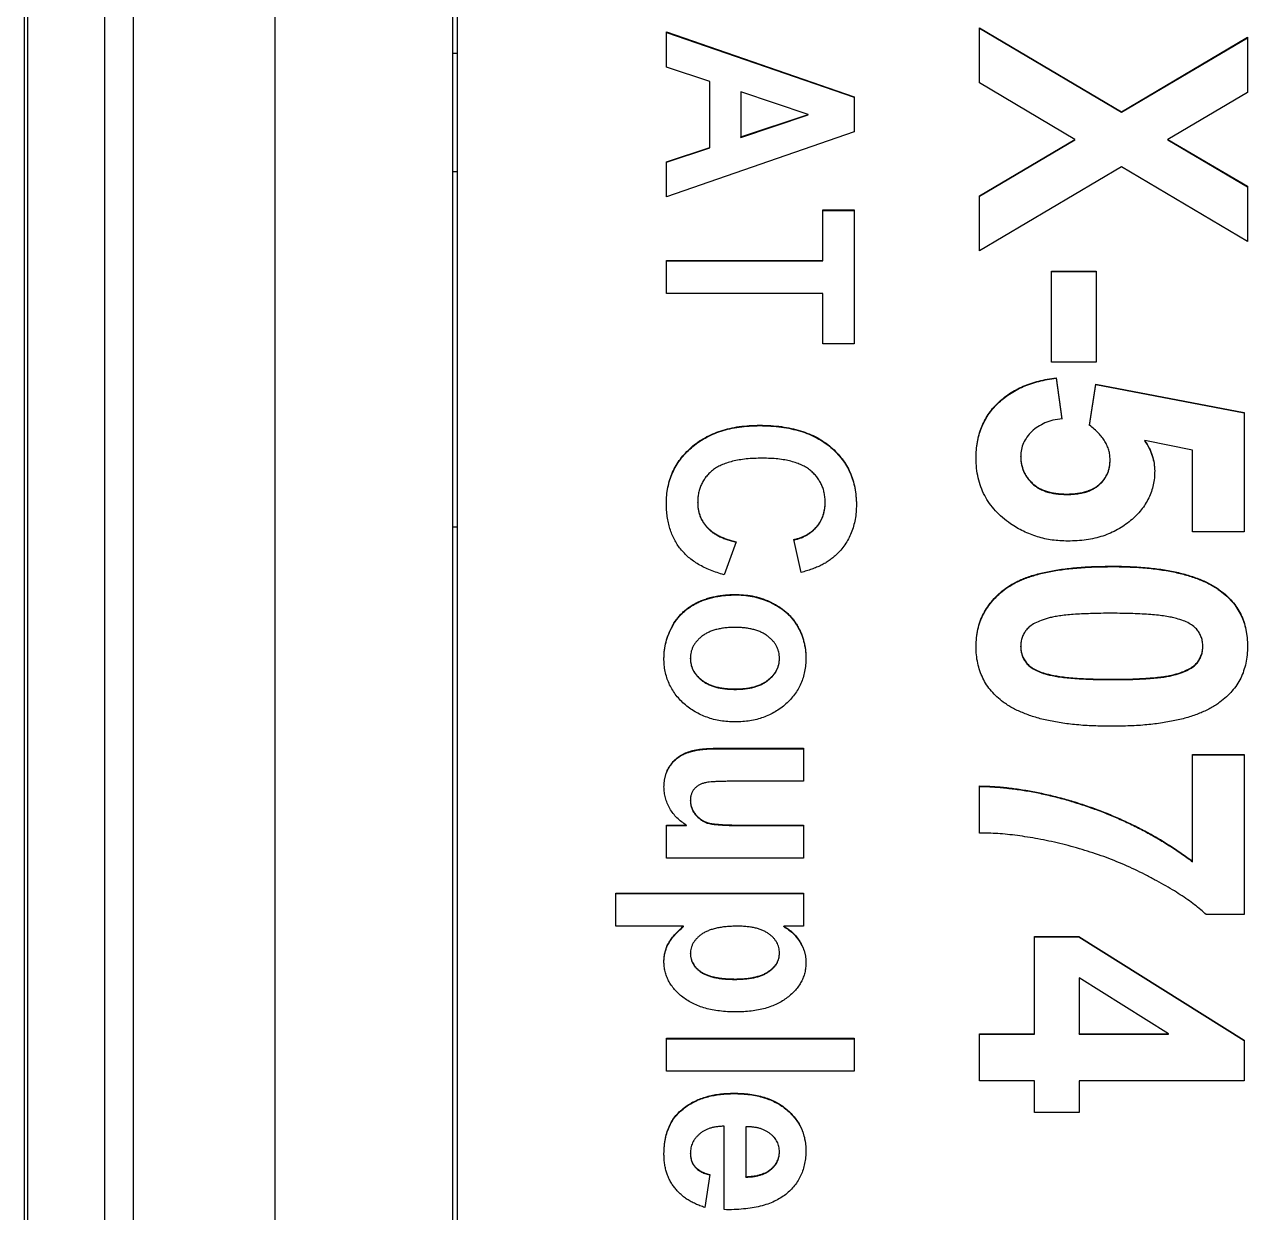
# Model space of a CAD drawing. Header units: millimetres. Extents: x 195 to 222, y 165 to 271.
# Drawn here: x 196.59 to 208.31, y 246.95 to 258.33 of the extents above; entities that cross this region are included whole.
import ezdxf

# ---------------------------------------------------------------- set-up
doc = ezdxf.new("R2010")
doc.units = ezdxf.units.MM

msp = doc.modelspace()

# ---------------------------------------------------------------- linework, layer by layer
at = {"color": 7, "linetype": 'Continuous', "lineweight": 25}
for p, q in [((198.989, 267.541), (198.989, 237.938)), ((200.739, 235.76), (200.739, 266.666)), ((200.689, 266.392), (200.689, 236.233)), ((196.617, 265.578), (196.617, 237.221)), ((196.589, 237.169), (196.589, 265.526)), ((197.63, 262.903), (197.63, 237.938)), ((197.358, 237.867), (197.358, 262.689)), ((205.739, 258.299), (207.099, 257.495)), ((205.739, 257.772), (205.739, 258.299)), ((205.739, 258.295), (207.099, 257.491)), ((202.739, 258.26), (204.537, 257.639)), ((202.739, 257.923), (202.739, 258.26)), ((202.739, 258.256), (204.537, 257.635)), ((207.099, 257.495), (208.307, 258.209)), ((207.099, 257.491), (208.307, 258.205)), ((208.307, 258.209), (208.307, 257.681)), ((200.689, 258.056), (200.739, 258.056)), ((203.154, 257.784), (202.739, 257.923)), ((203.154, 257.154), (203.154, 257.784)), ((206.653, 257.231), (205.739, 257.772)), ((204.099, 257.47), (203.453, 257.685)), ((203.453, 257.685), (203.453, 257.254)), ((204.537, 257.639), (204.537, 257.304)), ((208.307, 257.681), (207.545, 257.231)), ((203.453, 257.254), (204.099, 257.47)), ((203.453, 257.25), (204.099, 257.466)), ((204.099, 257.466), (204.099, 257.47)), ((207.099, 257.491), (207.099, 257.495)), ((204.537, 257.304), (202.739, 256.681)), ((203.453, 257.25), (203.453, 257.254)), ((205.739, 256.691), (206.653, 257.231)), ((205.739, 256.686), (206.653, 257.227)), ((206.653, 257.227), (206.653, 257.231)), ((207.545, 257.231), (208.307, 256.781)), ((207.545, 257.227), (207.545, 257.231)), ((207.545, 257.227), (208.307, 256.777)), ((202.739, 257.015), (203.154, 257.154)), ((202.739, 257.011), (203.154, 257.15)), ((203.154, 257.15), (203.154, 257.154)), ((202.739, 256.681), (202.739, 257.015)), ((200.739, 256.919), (200.689, 256.919)), ((207.099, 256.967), (205.739, 256.163)), ((208.307, 256.253), (207.099, 256.967)), ((208.307, 256.781), (208.307, 256.253)), ((205.739, 256.163), (205.739, 256.691)), ((204.237, 256.554), (204.537, 256.554)), ((204.237, 256.07), (204.237, 256.554)), ((204.237, 256.55), (204.537, 256.55)), ((204.537, 256.554), (204.537, 255.27)), ((202.739, 256.07), (204.237, 256.07)), ((202.739, 255.754), (202.739, 256.07)), ((202.739, 256.066), (204.237, 256.066)), ((204.237, 256.066), (204.237, 256.07)), ((206.43, 255.968), (206.858, 255.968)), ((206.43, 255.095), (206.43, 255.968)), ((206.43, 255.964), (206.858, 255.964)), ((206.858, 255.968), (206.858, 255.095)), ((204.237, 255.754), (202.739, 255.754)), ((204.237, 255.27), (204.237, 255.754)), ((204.537, 255.27), (204.237, 255.27)), ((206.858, 255.095), (206.43, 255.095)), ((206.474, 254.945), (206.529, 254.554)), ((206.474, 254.941), (206.474, 254.945)), ((206.474, 254.941), (206.529, 254.55)), ((206.793, 254.491), (206.853, 254.885)), ((206.793, 254.487), (206.853, 254.881)), ((206.853, 254.885), (208.274, 254.614)), ((206.853, 254.881), (206.853, 254.885)), ((206.853, 254.881), (208.274, 254.61)), ((208.274, 254.614), (208.274, 253.471)), ((203.634, 254.487), (203.634, 254.491)), ((207.78, 254.252), (207.322, 254.344)), ((207.322, 254.34), (207.322, 254.344)), ((206.134, 254.192), (206.134, 254.196)), ((207.78, 253.471), (207.78, 254.252)), ((206.99, 254.158), (206.99, 254.162)), ((206.575, 253.828), (206.575, 253.832)), ((203.039, 253.75), (203.039, 253.754)), ((204.26, 253.748), (204.26, 253.752)), ((200.689, 253.519), (200.739, 253.519)), ((208.274, 253.471), (207.78, 253.471)), ((203.407, 253.375), (203.292, 253.059)), ((204.03, 253.08), (203.96, 253.396)), ((207.011, 253.136), (207.011, 253.14)), ((208.046, 252.904), (208.046, 252.908)), ((203.414, 252.865), (203.414, 252.869)), ((206.134, 252.369), (206.134, 252.373)), ((207.879, 252.369), (207.879, 252.373)), ((202.969, 252.254), (202.969, 252.258)), ((203.822, 252.254), (203.822, 252.258)), ((206.386, 252.103), (206.386, 252.107)), ((203.398, 251.96), (203.398, 251.964)), ((207.006, 252.053), (207.006, 252.057)), ((203.225, 251.395), (204.053, 251.395)), ((203.225, 251.391), (203.225, 251.395)), ((203.225, 251.391), (204.053, 251.391)), ((204.053, 251.395), (204.053, 251.08)), ((207.78, 251.335), (208.274, 251.335)), ((207.78, 250.312), (207.78, 251.335)), ((207.78, 251.331), (208.274, 251.331)), ((208.274, 251.335), (208.274, 249.801)), ((204.053, 251.08), (203.447, 251.08)), ((205.739, 250.583), (205.739, 251.034)), ((202.969, 250.892), (202.969, 250.896)), ((202.739, 250.658), (202.932, 250.658)), ((202.739, 250.343), (202.739, 250.658)), ((202.932, 250.654), (202.932, 250.658)), ((203.496, 250.658), (204.053, 250.658)), ((203.496, 250.654), (203.496, 250.658)), ((204.053, 250.658), (204.053, 250.343)), ((202.739, 250.654), (202.932, 250.654)), ((203.496, 250.654), (204.053, 250.654)), ((204.053, 250.343), (202.739, 250.343)), ((207.78, 250.308), (207.78, 250.312)), ((202.255, 250.006), (204.053, 250.006)), ((202.255, 249.69), (202.255, 250.006)), ((202.255, 250.002), (204.053, 250.002)), ((204.053, 250.006), (204.053, 249.69)), ((208.274, 249.801), (207.912, 249.801)), ((202.904, 249.69), (202.255, 249.69)), ((202.904, 249.686), (202.904, 249.69)), ((204.053, 249.69), (203.863, 249.69)), ((203.863, 249.686), (203.863, 249.69)), ((206.266, 249.591), (206.692, 249.591)), ((206.266, 248.658), (206.266, 249.591)), ((206.266, 249.587), (206.692, 249.587)), ((206.692, 249.591), (208.274, 248.598)), ((206.692, 249.587), (206.692, 249.591)), ((206.692, 249.587), (208.274, 248.594)), ((202.969, 249.425), (202.969, 249.429)), ((203.822, 249.43), (203.822, 249.434)), ((203.4, 249.18), (203.4, 249.184)), ((207.549, 248.658), (206.694, 249.195)), ((206.694, 249.195), (206.694, 248.658)), ((202.739, 248.616), (204.537, 248.616)), ((202.739, 248.3), (202.739, 248.616)), ((202.739, 248.612), (204.537, 248.612)), ((204.537, 248.616), (204.537, 248.3)), ((205.739, 248.658), (206.266, 248.658)), ((205.739, 248.207), (205.739, 248.658)), ((205.739, 248.654), (206.266, 248.654)), ((206.266, 248.654), (206.266, 248.658)), ((206.694, 248.658), (207.549, 248.658)), ((206.694, 248.654), (206.694, 248.658)), ((206.694, 248.654), (207.549, 248.654)), ((207.549, 248.654), (207.549, 248.658)), ((208.274, 248.598), (208.274, 248.207)), ((204.537, 248.3), (202.739, 248.3)), ((206.266, 248.207), (205.739, 248.207)), ((206.266, 247.906), (206.266, 248.207)), ((206.694, 248.207), (206.694, 247.906)), ((208.274, 248.207), (206.694, 248.207)), ((203.386, 248.086), (203.386, 248.09)), ((202.938, 247.968), (202.938, 247.972)), ((206.694, 247.906), (206.266, 247.906)), ((203.292, 246.974), (203.292, 247.774)), ((203.5, 247.768), (203.5, 247.289)), ((202.969, 247.509), (202.969, 247.513)), ((203.822, 247.524), (203.822, 247.528)), ((203.154, 247.31), (203.108, 246.995)), ((203.5, 247.285), (203.5, 247.289))]:
    msp.add_line(p, q, dxfattribs=at)
for points, knots in [([(205.706, 254.177), (205.706, 254.203), (205.708, 254.255), (205.718, 254.33), (205.734, 254.402), (205.756, 254.47), (205.786, 254.533), (205.822, 254.594), (205.864, 254.651), (205.913, 254.703), (205.967, 254.751), (206.027, 254.795), (206.09, 254.833), (206.158, 254.866), (206.231, 254.894), (206.308, 254.916), (206.389, 254.934), (206.445, 254.941), (206.474, 254.945)], [0, 0, 0, 0, 0.068681, 0.1341035, 0.1975652, 0.2590822, 0.318952, 0.3783613, 0.4377411, 0.4977431, 0.5581278, 0.6177223, 0.6778924, 0.7389355, 0.801005, 0.8649606, 0.931353, 1, 1, 1, 1]), ([(205.706, 254.173), (205.706, 254.199), (205.708, 254.251), (205.718, 254.326), (205.734, 254.397), (205.756, 254.466), (205.786, 254.529), (205.822, 254.59), (205.864, 254.647), (205.913, 254.699), (205.967, 254.747), (206.027, 254.79), (206.09, 254.829), (206.158, 254.862), (206.231, 254.89), (206.308, 254.912), (206.389, 254.93), (206.445, 254.937), (206.474, 254.941)], [0, 0, 0, 0, 0.068681, 0.1341035, 0.1975652, 0.2590822, 0.318952, 0.3783613, 0.4377411, 0.4977431, 0.5581278, 0.6177223, 0.6778924, 0.7389355, 0.801005, 0.8649606, 0.931353, 1, 1, 1, 1]), ([(206.529, 254.554), (206.5, 254.55), (206.444, 254.541), (206.366, 254.515), (206.298, 254.479), (206.239, 254.433), (206.193, 254.38), (206.159, 254.322), (206.138, 254.26), (206.135, 254.217), (206.134, 254.196)], [0, 0, 0, 0, 0.144402, 0.27807, 0.406231, 0.532387, 0.654755, 0.76946, 0.883932, 1, 1, 1, 1]), ([(202.739, 253.742), (202.739, 253.768), (202.741, 253.821), (202.753, 253.897), (202.771, 253.971), (202.797, 254.04), (202.831, 254.106), (202.872, 254.168), (202.922, 254.226), (202.978, 254.281), (203.04, 254.33), (203.109, 254.373), (203.183, 254.41), (203.263, 254.44), (203.348, 254.463), (203.438, 254.479), (203.534, 254.489), (203.6, 254.49), (203.634, 254.491)], [0, 0, 0, 0, 0.064071, 0.126029, 0.18584, 0.244325, 0.302305, 0.360226, 0.418661, 0.478673, 0.539194, 0.599843, 0.661026, 0.723646, 0.788244, 0.855667, 0.925926, 1, 1, 1, 1]), ([(202.739, 253.737), (202.739, 253.764), (202.741, 253.817), (202.753, 253.893), (202.771, 253.967), (202.797, 254.036), (202.831, 254.102), (202.872, 254.164), (202.922, 254.222), (202.978, 254.277), (203.04, 254.326), (203.109, 254.369), (203.183, 254.406), (203.263, 254.435), (203.348, 254.459), (203.438, 254.475), (203.534, 254.485), (203.6, 254.486), (203.634, 254.487)], [0, 0, 0, 0, 0.064071, 0.126029, 0.18584, 0.244325, 0.302305, 0.360226, 0.418661, 0.478673, 0.539194, 0.599843, 0.661026, 0.723646, 0.788244, 0.855667, 0.925926, 1, 1, 1, 1]), ([(203.634, 254.491), (203.669, 254.49), (203.739, 254.489), (203.84, 254.479), (203.935, 254.462), (204.024, 254.44), (204.106, 254.41), (204.183, 254.374), (204.253, 254.331), (204.317, 254.282), (204.374, 254.228), (204.424, 254.169), (204.466, 254.106), (204.501, 254.039), (204.527, 253.968), (204.546, 253.892), (204.557, 253.813), (204.559, 253.758), (204.56, 253.73)], [0, 0, 0, 0, 0.075798, 0.147869, 0.216132, 0.281521, 0.344254, 0.405035, 0.465015, 0.524228, 0.582695, 0.640338, 0.697529, 0.754659, 0.813094, 0.873002, 0.935189, 1, 1, 1, 1]), ([(203.634, 254.487), (203.669, 254.486), (203.739, 254.485), (203.84, 254.475), (203.935, 254.458), (204.024, 254.436), (204.106, 254.406), (204.183, 254.37), (204.253, 254.327), (204.317, 254.278), (204.374, 254.224), (204.424, 254.165), (204.466, 254.102), (204.501, 254.035), (204.527, 253.964), (204.546, 253.888), (204.557, 253.808), (204.559, 253.754), (204.56, 253.726)], [0, 0, 0, 0, 0.075798, 0.147869, 0.216132, 0.281521, 0.344254, 0.405035, 0.465015, 0.524228, 0.582695, 0.640338, 0.697529, 0.754659, 0.813094, 0.873002, 0.935189, 1, 1, 1, 1]), ([(206.99, 254.162), (206.99, 254.177), (206.988, 254.208), (206.979, 254.252), (206.963, 254.295), (206.941, 254.337), (206.913, 254.378), (206.879, 254.417), (206.839, 254.455), (206.808, 254.479), (206.793, 254.491)], [0, 0, 0, 0, 0.116461, 0.232341, 0.348354, 0.467509, 0.590461, 0.718854, 0.855005, 1, 1, 1, 1]), ([(207.322, 254.344), (207.337, 254.321), (207.366, 254.275), (207.395, 254.202), (207.414, 254.129), (207.417, 254.079), (207.418, 254.055)], [0, 0, 0, 0, 0.265013, 0.516088, 0.759917, 1, 1, 1, 1]), ([(207.322, 254.34), (207.337, 254.317), (207.366, 254.271), (207.395, 254.198), (207.414, 254.125), (207.417, 254.075), (207.418, 254.051)], [0, 0, 0, 0, 0.265013, 0.516088, 0.759917, 1, 1, 1, 1]), ([(203.66, 254.175), (203.633, 254.174), (203.581, 254.174), (203.506, 254.169), (203.437, 254.159), (203.374, 254.147), (203.317, 254.13), (203.265, 254.11), (203.22, 254.087), (203.181, 254.059), (203.147, 254.029), (203.118, 253.996), (203.094, 253.961), (203.073, 253.924), (203.058, 253.885), (203.047, 253.843), (203.04, 253.8), (203.039, 253.77), (203.039, 253.754)], [0, 0, 0, 0, 0.092201, 0.177656, 0.256733, 0.330177, 0.398063, 0.460995, 0.519731, 0.575527, 0.629114, 0.681254, 0.732498, 0.783792, 0.835623, 0.888379, 0.943008, 1, 1, 1, 1]), ([(204.26, 253.752), (204.26, 253.768), (204.259, 253.798), (204.252, 253.842), (204.241, 253.884), (204.226, 253.923), (204.205, 253.96), (204.181, 253.996), (204.152, 254.028), (204.119, 254.059), (204.08, 254.086), (204.037, 254.11), (203.987, 254.13), (203.932, 254.147), (203.872, 254.159), (203.806, 254.169), (203.735, 254.174), (203.686, 254.174), (203.66, 254.175)], [0, 0, 0, 0, 0.058635, 0.114852, 0.169049, 0.221995, 0.274766, 0.327238, 0.380498, 0.43494, 0.491274, 0.550406, 0.612776, 0.679731, 0.751083, 0.828135, 0.911256, 1, 1, 1, 1]), ([(206.036, 253.547), (206.01, 253.566), (205.958, 253.605), (205.891, 253.67), (205.833, 253.741), (205.787, 253.818), (205.75, 253.9), (205.725, 253.987), (205.709, 254.08), (205.707, 254.144), (205.706, 254.177)], [0, 0, 0, 0, 0.127269, 0.250481, 0.370931, 0.490934, 0.612026, 0.736119, 0.865156, 1, 1, 1, 1]), ([(206.134, 254.196), (206.134, 254.183), (206.135, 254.159), (206.14, 254.122), (206.149, 254.088), (206.161, 254.055), (206.176, 254.023), (206.195, 253.993), (206.218, 253.964), (206.243, 253.937), (206.273, 253.912), (206.305, 253.89), (206.342, 253.873), (206.382, 253.857), (206.425, 253.846), (206.472, 253.838), (206.523, 253.833), (206.557, 253.832), (206.575, 253.832)], [0, 0, 0, 0, 0.061318, 0.120031, 0.178187, 0.234623, 0.29085, 0.347473, 0.404637, 0.46329, 0.522387, 0.582755, 0.643762, 0.707629, 0.774543, 0.845594, 0.920283, 1, 1, 1, 1]), ([(206.134, 254.192), (206.134, 254.179), (206.135, 254.155), (206.14, 254.118), (206.149, 254.084), (206.161, 254.05), (206.176, 254.019), (206.195, 253.989), (206.218, 253.96), (206.243, 253.933), (206.273, 253.908), (206.305, 253.886), (206.342, 253.868), (206.382, 253.853), (206.425, 253.842), (206.472, 253.834), (206.523, 253.829), (206.557, 253.828), (206.575, 253.828)], [0, 0, 0, 0, 0.061318, 0.120031, 0.178187, 0.234623, 0.29085, 0.347473, 0.404637, 0.46329, 0.522387, 0.582755, 0.643762, 0.707629, 0.774543, 0.845594, 0.920283, 1, 1, 1, 1]), ([(206.575, 253.832), (206.592, 253.832), (206.624, 253.833), (206.671, 253.837), (206.715, 253.844), (206.756, 253.854), (206.794, 253.867), (206.828, 253.883), (206.859, 253.901), (206.887, 253.923), (206.911, 253.947), (206.932, 253.973), (206.95, 254), (206.965, 254.029), (206.977, 254.06), (206.984, 254.093), (206.989, 254.127), (206.99, 254.15), (206.99, 254.162)], [0, 0, 0, 0, 0.080766, 0.156094, 0.227196, 0.294749, 0.358865, 0.420024, 0.478973, 0.536783, 0.593915, 0.649766, 0.70557, 0.761954, 0.818482, 0.876649, 0.937345, 1, 1, 1, 1]), ([(206.575, 253.828), (206.592, 253.828), (206.624, 253.829), (206.671, 253.833), (206.715, 253.84), (206.756, 253.85), (206.794, 253.863), (206.828, 253.879), (206.859, 253.897), (206.887, 253.919), (206.911, 253.943), (206.932, 253.969), (206.95, 253.996), (206.965, 254.025), (206.977, 254.056), (206.984, 254.089), (206.989, 254.123), (206.99, 254.146), (206.99, 254.158)], [0, 0, 0, 0, 0.080766, 0.156094, 0.227196, 0.294749, 0.358865, 0.420024, 0.478973, 0.536783, 0.593915, 0.649766, 0.70557, 0.761954, 0.818482, 0.876649, 0.937345, 1, 1, 1, 1]), ([(207.418, 254.055), (207.417, 254.032), (207.416, 253.986), (207.405, 253.919), (207.387, 253.855), (207.362, 253.794), (207.329, 253.735), (207.289, 253.679), (207.241, 253.626), (207.187, 253.576), (207.128, 253.53), (207.063, 253.49), (206.994, 253.456), (206.921, 253.428), (206.843, 253.407), (206.761, 253.392), (206.675, 253.383), (206.616, 253.381), (206.586, 253.381)], [0, 0, 0, 0, 0.0609006, 0.1203023, 0.1780151, 0.2355065, 0.29362, 0.3519276, 0.4122278, 0.474265, 0.5374226, 0.5997449, 0.6623305, 0.7259634, 0.7907697, 0.8579695, 0.9275234, 1, 1, 1, 1]), ([(203.292, 253.059), (203.269, 253.065), (203.225, 253.078), (203.161, 253.101), (203.102, 253.127), (203.048, 253.157), (202.998, 253.189), (202.952, 253.224), (202.911, 253.263), (202.874, 253.305), (202.842, 253.349), (202.815, 253.397), (202.791, 253.447), (202.772, 253.501), (202.757, 253.557), (202.747, 253.616), (202.74, 253.678), (202.739, 253.72), (202.739, 253.742)], [0, 0, 0, 0, 0.070417, 0.137899, 0.202908, 0.265355, 0.325657, 0.38455, 0.442749, 0.500281, 0.557889, 0.6159, 0.675125, 0.735513, 0.798246, 0.862851, 0.929782, 1, 1, 1, 1]), ([(203.039, 253.754), (203.039, 253.743), (203.039, 253.721), (203.043, 253.688), (203.051, 253.656), (203.06, 253.626), (203.073, 253.597), (203.088, 253.569), (203.106, 253.542), (203.127, 253.517), (203.151, 253.493), (203.178, 253.47), (203.209, 253.45), (203.242, 253.431), (203.279, 253.414), (203.319, 253.399), (203.362, 253.385), (203.392, 253.378), (203.407, 253.375)], [0, 0, 0, 0, 0.061261, 0.120461, 0.178741, 0.235724, 0.291792, 0.348406, 0.404979, 0.462271, 0.52076, 0.580529, 0.642578, 0.707405, 0.77492, 0.84633, 0.921134, 1, 1, 1, 1]), ([(203.039, 253.75), (203.039, 253.739), (203.039, 253.717), (203.043, 253.684), (203.051, 253.652), (203.06, 253.622), (203.073, 253.593), (203.088, 253.565), (203.106, 253.538), (203.127, 253.513), (203.151, 253.488), (203.178, 253.466), (203.209, 253.446), (203.242, 253.427), (203.279, 253.41), (203.319, 253.395), (203.362, 253.381), (203.392, 253.374), (203.407, 253.371)], [0, 0, 0, 0, 0.061261, 0.120461, 0.178741, 0.235724, 0.291792, 0.348406, 0.404979, 0.462271, 0.52076, 0.580529, 0.642578, 0.707405, 0.77492, 0.84633, 0.921134, 1, 1, 1, 1]), ([(203.96, 253.396), (203.972, 253.398), (203.994, 253.404), (204.026, 253.414), (204.057, 253.427), (204.085, 253.442), (204.112, 253.458), (204.136, 253.477), (204.159, 253.498), (204.18, 253.521), (204.199, 253.545), (204.216, 253.571), (204.229, 253.598), (204.24, 253.627), (204.25, 253.656), (204.255, 253.687), (204.26, 253.719), (204.26, 253.741), (204.26, 253.752)], [0, 0, 0, 0, 0.065695, 0.129401, 0.191503, 0.25216, 0.312317, 0.372084, 0.432576, 0.493292, 0.554214, 0.615791, 0.676668, 0.738245, 0.801163, 0.865508, 0.931264, 1, 1, 1, 1]), ([(203.96, 253.392), (203.972, 253.394), (203.994, 253.4), (204.026, 253.41), (204.057, 253.423), (204.085, 253.438), (204.112, 253.454), (204.136, 253.473), (204.159, 253.494), (204.18, 253.516), (204.199, 253.541), (204.216, 253.567), (204.229, 253.594), (204.24, 253.622), (204.25, 253.652), (204.255, 253.683), (204.26, 253.715), (204.26, 253.737), (204.26, 253.748)], [0, 0, 0, 0, 0.065695, 0.129401, 0.191503, 0.25216, 0.312317, 0.372084, 0.432576, 0.493292, 0.554214, 0.615791, 0.676668, 0.738245, 0.801163, 0.865508, 0.931264, 1, 1, 1, 1]), ([(204.56, 253.73), (204.559, 253.706), (204.558, 253.659), (204.549, 253.589), (204.533, 253.523), (204.512, 253.46), (204.484, 253.401), (204.45, 253.346), (204.41, 253.293), (204.379, 253.262), (204.363, 253.246)], [0, 0, 0, 0, 0.137314, 0.269222, 0.396222, 0.51914, 0.640112, 0.759624, 0.878992, 1, 1, 1, 1]), ([(206.586, 253.381), (206.561, 253.381), (206.51, 253.383), (206.436, 253.39), (206.364, 253.403), (206.295, 253.422), (206.226, 253.445), (206.161, 253.474), (206.097, 253.508), (206.057, 253.534), (206.036, 253.547)], [0, 0, 0, 0, 0.12845, 0.254947, 0.378743, 0.502268, 0.62438, 0.748176, 0.872611, 1, 1, 1, 1]), ([(204.363, 253.246), (204.353, 253.237), (204.333, 253.218), (204.299, 253.194), (204.262, 253.17), (204.222, 253.148), (204.178, 253.129), (204.131, 253.111), (204.082, 253.094), (204.047, 253.085), (204.03, 253.08)], [0, 0, 0, 0, 0.110662, 0.223923, 0.340367, 0.461367, 0.587913, 0.71931, 0.855956, 1, 1, 1, 1]), ([(205.706, 252.373), (205.707, 252.401), (205.709, 252.456), (205.722, 252.537), (205.744, 252.613), (205.776, 252.685), (205.817, 252.753), (205.865, 252.817), (205.924, 252.876), (205.98, 252.922), (206.029, 252.955), (206.071, 252.979), (206.115, 253.002), (206.163, 253.022), (206.214, 253.041), (206.27, 253.059), (206.328, 253.074), (206.39, 253.088), (206.456, 253.1), (206.524, 253.111), (206.597, 253.12), (206.673, 253.127), (206.753, 253.133), (206.835, 253.137), (206.922, 253.139), (206.981, 253.14), (207.011, 253.14)], [0, 0, 0, 0, 0.052409, 0.102698, 0.151428, 0.199593, 0.247225, 0.295496, 0.34477, 0.395913, 0.422466, 0.450208, 0.479008, 0.508969, 0.540574, 0.57368, 0.608385, 0.644555, 0.682462, 0.722219, 0.763823, 0.807353, 0.852522, 0.899675, 0.948823, 1, 1, 1, 1]), ([(205.706, 252.369), (205.707, 252.397), (205.709, 252.452), (205.722, 252.532), (205.744, 252.609), (205.776, 252.681), (205.817, 252.749), (205.865, 252.813), (205.924, 252.872), (205.98, 252.918), (206.029, 252.951), (206.071, 252.975), (206.115, 252.998), (206.163, 253.018), (206.214, 253.037), (206.27, 253.054), (206.328, 253.07), (206.39, 253.084), (206.456, 253.096), (206.524, 253.107), (206.597, 253.116), (206.673, 253.123), (206.753, 253.129), (206.835, 253.133), (206.922, 253.135), (206.981, 253.136), (207.011, 253.136)], [0, 0, 0, 0, 0.052409, 0.102698, 0.151428, 0.199593, 0.247225, 0.295496, 0.34477, 0.395913, 0.422466, 0.450208, 0.479008, 0.508969, 0.540574, 0.57368, 0.608385, 0.644555, 0.682462, 0.722219, 0.763823, 0.807353, 0.852522, 0.899675, 0.948823, 1, 1, 1, 1]), ([(207.011, 253.14), (207.04, 253.14), (207.098, 253.14), (207.183, 253.136), (207.265, 253.133), (207.344, 253.126), (207.42, 253.118), (207.493, 253.108), (207.562, 253.096), (207.629, 253.083), (207.692, 253.067), (207.752, 253.05), (207.809, 253.031), (207.863, 253.01), (207.913, 252.988), (207.961, 252.963), (208.005, 252.937), (208.033, 252.917), (208.046, 252.908)], [0, 0, 0, 0, 0.081528, 0.159784, 0.235738, 0.308558, 0.379166, 0.446733, 0.511894, 0.574459, 0.634361, 0.692522, 0.748444, 0.802153, 0.853874, 0.903962, 0.952603, 1, 1, 1, 1]), ([(207.011, 253.136), (207.04, 253.136), (207.098, 253.136), (207.183, 253.132), (207.265, 253.129), (207.344, 253.122), (207.42, 253.114), (207.493, 253.104), (207.562, 253.092), (207.629, 253.079), (207.692, 253.063), (207.752, 253.046), (207.809, 253.027), (207.863, 253.006), (207.913, 252.984), (207.961, 252.959), (208.005, 252.933), (208.033, 252.913), (208.046, 252.904)], [0, 0, 0, 0, 0.081528, 0.159784, 0.235738, 0.308558, 0.379166, 0.446733, 0.511894, 0.574459, 0.634361, 0.692522, 0.748444, 0.802153, 0.853874, 0.903962, 0.952603, 1, 1, 1, 1]), ([(208.046, 252.908), (208.067, 252.892), (208.108, 252.859), (208.162, 252.804), (208.207, 252.744), (208.244, 252.679), (208.273, 252.609), (208.292, 252.534), (208.305, 252.455), (208.306, 252.401), (208.307, 252.373)], [0, 0, 0, 0, 0.123954, 0.244691, 0.363928, 0.483447, 0.606014, 0.731315, 0.862763, 1, 1, 1, 1]), ([(208.046, 252.904), (208.067, 252.888), (208.108, 252.855), (208.162, 252.8), (208.207, 252.74), (208.244, 252.674), (208.273, 252.605), (208.292, 252.53), (208.305, 252.451), (208.306, 252.397), (208.307, 252.369)], [0, 0, 0, 0, 0.123954, 0.244691, 0.363928, 0.483447, 0.606014, 0.731315, 0.862763, 1, 1, 1, 1]), ([(202.716, 252.258), (202.717, 252.285), (202.719, 252.338), (202.734, 252.417), (202.76, 252.494), (202.789, 252.556), (202.817, 252.604), (202.841, 252.637), (202.867, 252.669), (202.896, 252.698), (202.927, 252.725), (202.96, 252.75), (202.996, 252.773), (203.033, 252.793), (203.074, 252.811), (203.116, 252.826), (203.16, 252.84), (203.207, 252.851), (203.256, 252.859), (203.307, 252.865), (203.36, 252.869), (203.396, 252.869), (203.414, 252.869)], [0, 0, 0, 0, 0.080552, 0.160531, 0.240717, 0.322208, 0.363217, 0.403259, 0.442546, 0.481769, 0.520933, 0.560055, 0.599369, 0.639559, 0.680388, 0.722251, 0.764983, 0.80887, 0.854121, 0.90097, 0.949555, 1, 1, 1, 1]), ([(202.716, 252.254), (202.717, 252.28), (202.719, 252.334), (202.734, 252.413), (202.76, 252.49), (202.789, 252.552), (202.817, 252.6), (202.841, 252.633), (202.867, 252.665), (202.896, 252.694), (202.927, 252.721), (202.96, 252.746), (202.996, 252.768), (203.033, 252.789), (203.074, 252.807), (203.116, 252.822), (203.16, 252.836), (203.207, 252.847), (203.256, 252.855), (203.307, 252.861), (203.36, 252.864), (203.396, 252.865), (203.414, 252.865)], [0, 0, 0, 0, 0.080552, 0.160531, 0.240717, 0.322208, 0.363217, 0.403259, 0.442546, 0.481769, 0.520933, 0.560055, 0.599369, 0.639559, 0.680388, 0.722251, 0.764983, 0.80887, 0.854121, 0.90097, 0.949555, 1, 1, 1, 1]), ([(203.414, 252.869), (203.443, 252.868), (203.499, 252.866), (203.584, 252.852), (203.667, 252.827), (203.734, 252.799), (203.785, 252.773), (203.822, 252.75), (203.856, 252.726), (203.888, 252.7), (203.918, 252.672), (203.945, 252.641), (203.969, 252.609), (203.992, 252.575), (204.011, 252.539), (204.029, 252.502), (204.043, 252.464), (204.055, 252.425), (204.064, 252.386), (204.071, 252.345), (204.075, 252.302), (204.075, 252.274), (204.076, 252.26)], [0, 0, 0, 0, 0.081004, 0.162166, 0.244277, 0.3289, 0.371389, 0.413381, 0.454421, 0.49516, 0.535864, 0.576523, 0.617383, 0.658858, 0.70068, 0.742105, 0.783813, 0.825785, 0.868179, 0.911439, 0.955105, 1, 1, 1, 1]), ([(203.414, 252.865), (203.443, 252.864), (203.499, 252.862), (203.584, 252.848), (203.667, 252.823), (203.734, 252.795), (203.785, 252.769), (203.822, 252.746), (203.856, 252.722), (203.888, 252.696), (203.918, 252.668), (203.945, 252.637), (203.969, 252.605), (203.992, 252.571), (204.011, 252.535), (204.029, 252.498), (204.043, 252.46), (204.055, 252.421), (204.064, 252.381), (204.071, 252.34), (204.075, 252.298), (204.075, 252.27), (204.076, 252.256)], [0, 0, 0, 0, 0.081004, 0.162166, 0.244277, 0.3289, 0.371389, 0.413381, 0.454421, 0.49516, 0.535864, 0.576523, 0.617383, 0.658858, 0.70068, 0.742105, 0.783813, 0.825785, 0.868179, 0.911439, 0.955105, 1, 1, 1, 1]), ([(207.006, 252.689), (206.971, 252.689), (206.903, 252.689), (206.807, 252.686), (206.72, 252.683), (206.64, 252.678), (206.569, 252.672), (206.507, 252.664), (206.453, 252.656), (206.395, 252.642), (206.334, 252.622), (206.272, 252.596), (206.223, 252.566), (206.187, 252.532), (206.164, 252.495), (206.146, 252.457), (206.136, 252.416), (206.135, 252.387), (206.134, 252.373)], [0, 0, 0, 0, 0.100815, 0.193261, 0.277343, 0.353642, 0.422141, 0.482525, 0.534771, 0.57972, 0.65568, 0.720886, 0.776676, 0.824221, 0.868123, 0.910889, 0.954896, 1, 1, 1, 1]), ([(207.627, 252.639), (207.61, 252.643), (207.575, 252.651), (207.517, 252.662), (207.451, 252.67), (207.377, 252.677), (207.295, 252.682), (207.206, 252.686), (207.108, 252.688), (207.041, 252.689), (207.006, 252.689)], [0, 0, 0, 0, 0.082373, 0.177042, 0.283337, 0.401576, 0.532699, 0.675937, 0.831413, 1, 1, 1, 1]), ([(203.396, 252.554), (203.379, 252.553), (203.347, 252.553), (203.299, 252.549), (203.255, 252.542), (203.214, 252.533), (203.175, 252.521), (203.14, 252.506), (203.108, 252.489), (203.079, 252.469), (203.054, 252.447), (203.031, 252.424), (203.012, 252.399), (202.996, 252.374), (202.984, 252.346), (202.976, 252.318), (202.97, 252.288), (202.97, 252.268), (202.969, 252.258)], [0, 0, 0, 0, 0.083393, 0.162283, 0.237015, 0.307558, 0.374125, 0.438795, 0.500611, 0.560943, 0.619487, 0.675564, 0.73015, 0.783564, 0.836573, 0.890118, 0.944147, 1, 1, 1, 1]), ([(203.822, 252.258), (203.822, 252.268), (203.821, 252.288), (203.816, 252.318), (203.807, 252.346), (203.795, 252.374), (203.78, 252.399), (203.761, 252.424), (203.738, 252.447), (203.712, 252.469), (203.684, 252.489), (203.651, 252.506), (203.616, 252.521), (203.578, 252.533), (203.537, 252.542), (203.492, 252.549), (203.445, 252.553), (203.412, 252.553), (203.396, 252.554)], [0, 0, 0, 0, 0.055853, 0.109882, 0.163427, 0.216436, 0.26985, 0.324436, 0.380513, 0.439057, 0.499389, 0.561205, 0.625875, 0.692442, 0.762985, 0.837717, 0.916607, 1, 1, 1, 1]), ([(207.879, 252.373), (207.878, 252.387), (207.877, 252.416), (207.866, 252.457), (207.849, 252.496), (207.825, 252.532), (207.791, 252.566), (207.746, 252.595), (207.691, 252.62), (207.649, 252.632), (207.627, 252.639)], [0, 0, 0, 0, 0.113638, 0.222386, 0.331252, 0.44131, 0.558128, 0.686986, 0.834053, 1, 1, 1, 1]), ([(205.967, 251.838), (205.946, 251.854), (205.905, 251.887), (205.852, 251.942), (205.806, 252.002), (205.77, 252.068), (205.741, 252.137), (205.721, 252.212), (205.708, 252.291), (205.707, 252.345), (205.706, 252.373)], [0, 0, 0, 0, 0.123958, 0.2447, 0.363941, 0.484152, 0.605999, 0.731306, 0.862758, 1, 1, 1, 1]), ([(206.134, 252.373), (206.135, 252.359), (206.136, 252.33), (206.147, 252.289), (206.164, 252.25), (206.188, 252.214), (206.222, 252.18), (206.267, 252.151), (206.323, 252.126), (206.364, 252.114), (206.386, 252.107)], [0, 0, 0, 0, 0.112424, 0.222385, 0.330122, 0.441243, 0.558075, 0.686949, 0.834033, 1, 1, 1, 1]), ([(206.134, 252.369), (206.135, 252.355), (206.136, 252.326), (206.147, 252.285), (206.164, 252.246), (206.188, 252.21), (206.222, 252.176), (206.267, 252.147), (206.323, 252.122), (206.364, 252.11), (206.386, 252.103)], [0, 0, 0, 0, 0.112424, 0.222385, 0.330122, 0.441243, 0.558075, 0.686949, 0.834033, 1, 1, 1, 1]), ([(207.006, 252.057), (207.041, 252.057), (207.108, 252.058), (207.204, 252.059), (207.292, 252.064), (207.371, 252.068), (207.442, 252.075), (207.504, 252.082), (207.558, 252.091), (207.616, 252.104), (207.678, 252.124), (207.739, 252.151), (207.789, 252.18), (207.825, 252.214), (207.849, 252.251), (207.866, 252.29), (207.877, 252.331), (207.878, 252.359), (207.879, 252.373)], [0, 0, 0, 0, 0.100716, 0.193056, 0.277568, 0.353755, 0.421742, 0.481998, 0.534282, 0.579063, 0.655411, 0.720766, 0.776222, 0.824058, 0.868173, 0.911352, 0.954942, 1, 1, 1, 1]), ([(207.006, 252.053), (207.041, 252.053), (207.108, 252.054), (207.204, 252.055), (207.292, 252.059), (207.371, 252.064), (207.442, 252.071), (207.504, 252.077), (207.558, 252.087), (207.616, 252.1), (207.678, 252.12), (207.739, 252.147), (207.789, 252.176), (207.825, 252.21), (207.849, 252.247), (207.866, 252.286), (207.877, 252.326), (207.878, 252.355), (207.879, 252.369)], [0, 0, 0, 0, 0.100716, 0.193056, 0.277568, 0.353755, 0.421742, 0.481998, 0.534282, 0.579063, 0.655411, 0.720766, 0.776222, 0.824058, 0.868173, 0.911352, 0.954942, 1, 1, 1, 1]), ([(208.307, 252.373), (208.306, 252.345), (208.305, 252.291), (208.292, 252.212), (208.272, 252.137), (208.243, 252.067), (208.206, 252.002), (208.159, 251.942), (208.106, 251.885), (208.064, 251.853), (208.043, 251.836)], [0, 0, 0, 0, 0.137328, 0.267362, 0.392979, 0.514219, 0.634186, 0.754343, 0.875571, 1, 1, 1, 1]), ([(203.399, 251.648), (203.375, 251.649), (203.328, 251.649), (203.259, 251.658), (203.192, 251.671), (203.129, 251.691), (203.069, 251.715), (203.013, 251.745), (202.959, 251.78), (202.909, 251.82), (202.864, 251.865), (202.824, 251.913), (202.791, 251.963), (202.763, 252.017), (202.742, 252.073), (202.727, 252.132), (202.717, 252.194), (202.716, 252.236), (202.716, 252.258)], [0, 0, 0, 0, 0.067763, 0.132653, 0.195828, 0.257933, 0.318712, 0.379842, 0.441363, 0.503887, 0.566341, 0.627651, 0.687791, 0.747766, 0.808384, 0.87032, 0.93392, 1, 1, 1, 1]), ([(202.969, 252.258), (202.97, 252.248), (202.97, 252.228), (202.976, 252.198), (202.984, 252.17), (202.996, 252.143), (203.012, 252.117), (203.031, 252.093), (203.054, 252.07), (203.079, 252.048), (203.108, 252.028), (203.141, 252.011), (203.176, 251.996), (203.214, 251.984), (203.256, 251.975), (203.301, 251.969), (203.349, 251.965), (203.381, 251.964), (203.398, 251.964)], [0, 0, 0, 0, 0.055711, 0.109603, 0.163012, 0.215332, 0.26861, 0.323057, 0.378992, 0.436979, 0.497276, 0.558935, 0.623441, 0.690405, 0.761205, 0.836338, 0.915623, 1, 1, 1, 1]), ([(202.969, 252.254), (202.97, 252.244), (202.97, 252.224), (202.976, 252.194), (202.984, 252.166), (202.996, 252.139), (203.012, 252.113), (203.031, 252.089), (203.054, 252.066), (203.079, 252.044), (203.108, 252.024), (203.141, 252.007), (203.176, 251.992), (203.214, 251.98), (203.256, 251.971), (203.301, 251.965), (203.349, 251.961), (203.381, 251.96), (203.398, 251.96)], [0, 0, 0, 0, 0.055711, 0.109603, 0.163012, 0.215332, 0.26861, 0.323057, 0.378992, 0.436979, 0.497276, 0.558935, 0.623441, 0.690405, 0.761205, 0.836338, 0.915623, 1, 1, 1, 1]), ([(203.398, 251.964), (203.415, 251.964), (203.447, 251.965), (203.494, 251.969), (203.538, 251.975), (203.578, 251.984), (203.616, 251.996), (203.651, 252.011), (203.684, 252.028), (203.712, 252.048), (203.738, 252.07), (203.76, 252.093), (203.78, 252.117), (203.795, 252.143), (203.807, 252.17), (203.816, 252.198), (203.821, 252.228), (203.822, 252.248), (203.822, 252.258)], [0, 0, 0, 0, 0.083257, 0.161387, 0.235346, 0.306138, 0.372507, 0.436992, 0.499153, 0.559459, 0.617918, 0.674309, 0.7292, 0.782913, 0.835659, 0.889503, 0.943835, 1, 1, 1, 1]), ([(203.398, 251.96), (203.415, 251.96), (203.447, 251.961), (203.494, 251.965), (203.538, 251.971), (203.578, 251.98), (203.616, 251.992), (203.651, 252.007), (203.684, 252.024), (203.712, 252.044), (203.738, 252.066), (203.76, 252.089), (203.78, 252.113), (203.795, 252.139), (203.807, 252.166), (203.816, 252.194), (203.821, 252.224), (203.822, 252.244), (203.822, 252.254)], [0, 0, 0, 0, 0.083257, 0.161387, 0.235346, 0.306138, 0.372507, 0.436992, 0.499153, 0.559459, 0.617918, 0.674309, 0.7292, 0.782913, 0.835659, 0.889503, 0.943835, 1, 1, 1, 1]), ([(204.076, 252.26), (204.075, 252.238), (204.074, 252.195), (204.065, 252.132), (204.05, 252.072), (204.029, 252.015), (204.002, 251.961), (203.969, 251.911), (203.929, 251.863), (203.885, 251.819), (203.835, 251.779), (203.782, 251.744), (203.726, 251.714), (203.667, 251.69), (203.605, 251.671), (203.539, 251.658), (203.47, 251.649), (203.423, 251.649), (203.399, 251.648)], [0, 0, 0, 0, 0.067245, 0.132285, 0.195022, 0.25599, 0.316573, 0.377142, 0.437917, 0.500038, 0.561978, 0.62317, 0.683518, 0.74396, 0.805462, 0.86805, 0.932755, 1, 1, 1, 1]), ([(206.386, 252.107), (206.403, 252.103), (206.438, 252.095), (206.496, 252.085), (206.562, 252.076), (206.635, 252.069), (206.717, 252.064), (206.806, 252.06), (206.903, 252.058), (206.971, 252.057), (207.006, 252.057)], [0, 0, 0, 0, 0.082643, 0.176812, 0.282638, 0.401264, 0.531994, 0.675701, 0.831686, 1, 1, 1, 1]), ([(206.386, 252.103), (206.403, 252.099), (206.438, 252.091), (206.496, 252.08), (206.562, 252.072), (206.635, 252.065), (206.717, 252.06), (206.806, 252.056), (206.903, 252.054), (206.971, 252.053), (207.006, 252.053)], [0, 0, 0, 0, 0.082643, 0.176812, 0.282638, 0.401264, 0.531994, 0.675701, 0.831686, 1, 1, 1, 1]), ([(207.006, 251.606), (206.976, 251.606), (206.918, 251.606), (206.832, 251.61), (206.75, 251.613), (206.671, 251.62), (206.594, 251.628), (206.521, 251.638), (206.452, 251.65), (206.385, 251.664), (206.322, 251.678), (206.262, 251.696), (206.204, 251.715), (206.151, 251.736), (206.1, 251.758), (206.052, 251.783), (206.008, 251.809), (205.98, 251.829), (205.967, 251.838)], [0, 0, 0, 0, 0.081776, 0.160289, 0.236034, 0.309124, 0.379537, 0.447385, 0.512367, 0.574862, 0.634935, 0.692935, 0.748703, 0.802698, 0.854277, 0.904227, 0.952734, 1, 1, 1, 1]), ([(208.043, 251.836), (208.03, 251.827), (208.002, 251.808), (207.958, 251.782), (207.911, 251.757), (207.861, 251.735), (207.807, 251.714), (207.75, 251.695), (207.69, 251.678), (207.627, 251.663), (207.56, 251.65), (207.49, 251.638), (207.417, 251.628), (207.341, 251.62), (207.262, 251.613), (207.179, 251.61), (207.094, 251.606), (207.035, 251.606), (207.006, 251.606)], [0, 0, 0, 0, 0.046673, 0.095252, 0.144865, 0.196314, 0.249768, 0.305781, 0.363274, 0.423435, 0.486023, 0.551479, 0.619427, 0.689945, 0.763143, 0.839001, 0.918103, 1, 1, 1, 1]), ([(202.716, 251.026), (202.717, 251.045), (202.718, 251.08), (202.729, 251.132), (202.747, 251.182), (202.772, 251.227), (202.804, 251.269), (202.842, 251.305), (202.886, 251.334), (202.928, 251.353), (202.964, 251.365), (202.994, 251.374), (203.026, 251.38), (203.061, 251.386), (203.099, 251.39), (203.139, 251.393), (203.181, 251.395), (203.21, 251.395), (203.225, 251.395)], [0, 0, 0, 0, 0.080612, 0.158093, 0.233817, 0.309257, 0.384034, 0.456364, 0.529174, 0.60353, 0.642791, 0.684809, 0.729608, 0.777821, 0.828145, 0.882127, 0.9394, 1, 1, 1, 1]), ([(202.716, 251.022), (202.717, 251.04), (202.718, 251.076), (202.729, 251.128), (202.747, 251.178), (202.772, 251.223), (202.804, 251.265), (202.842, 251.301), (202.886, 251.33), (202.928, 251.349), (202.964, 251.361), (202.994, 251.369), (203.026, 251.376), (203.061, 251.382), (203.099, 251.386), (203.139, 251.389), (203.181, 251.391), (203.21, 251.391), (203.225, 251.391)], [0, 0, 0, 0, 0.080612, 0.158093, 0.233817, 0.309257, 0.384034, 0.456364, 0.529174, 0.60353, 0.642791, 0.684809, 0.729608, 0.777821, 0.828145, 0.882127, 0.9394, 1, 1, 1, 1]), ([(202.932, 250.658), (202.916, 250.669), (202.883, 250.69), (202.84, 250.728), (202.802, 250.77), (202.771, 250.817), (202.747, 250.867), (202.729, 250.919), (202.718, 250.972), (202.717, 251.008), (202.716, 251.026)], [0, 0, 0, 0, 0.1265251, 0.2510732, 0.3752446, 0.5017517, 0.6286014, 0.7521827, 0.8758217, 1, 1, 1, 1]), ([(203.447, 251.08), (203.424, 251.079), (203.383, 251.079), (203.323, 251.079), (203.27, 251.077), (203.224, 251.076), (203.185, 251.074), (203.153, 251.071), (203.127, 251.068), (203.101, 251.063), (203.076, 251.054), (203.049, 251.042), (203.026, 251.025), (203.005, 251.005), (202.989, 250.982), (202.978, 250.956), (202.97, 250.927), (202.97, 250.907), (202.969, 250.896)], [0, 0, 0, 0, 0.112493, 0.213375, 0.303279, 0.380982, 0.447758, 0.503664, 0.547499, 0.580592, 0.633973, 0.685113, 0.734765, 0.784942, 0.835304, 0.886619, 0.941195, 1, 1, 1, 1]), ([(205.739, 251.034), (205.783, 251.033), (205.871, 251.03), (206.003, 251.019), (206.135, 251.001), (206.269, 250.979), (206.402, 250.949), (206.537, 250.916), (206.672, 250.876), (206.807, 250.83), (206.941, 250.78), (207.072, 250.726), (207.199, 250.667), (207.323, 250.604), (207.443, 250.538), (207.559, 250.466), (207.672, 250.392), (207.744, 250.339), (207.78, 250.312)], [0, 0, 0, 0, 0.058953, 0.118561, 0.178523, 0.239353, 0.301026, 0.363774, 0.427383, 0.492334, 0.557476, 0.62196, 0.685889, 0.749255, 0.812267, 0.875036, 0.937534, 1, 1, 1, 1]), ([(205.739, 251.03), (205.783, 251.029), (205.871, 251.026), (206.003, 251.014), (206.135, 250.997), (206.269, 250.975), (206.402, 250.945), (206.537, 250.912), (206.672, 250.871), (206.807, 250.826), (206.941, 250.776), (207.072, 250.722), (207.199, 250.663), (207.323, 250.6), (207.443, 250.534), (207.559, 250.462), (207.672, 250.388), (207.744, 250.335), (207.78, 250.308)], [0, 0, 0, 0, 0.058953, 0.118561, 0.178523, 0.239353, 0.301026, 0.363774, 0.427383, 0.492334, 0.557476, 0.62196, 0.685889, 0.749255, 0.812267, 0.875036, 0.937534, 1, 1, 1, 1]), ([(202.969, 250.896), (202.97, 250.884), (202.971, 250.86), (202.981, 250.824), (202.996, 250.791), (203.018, 250.761), (203.044, 250.734), (203.073, 250.711), (203.105, 250.693), (203.135, 250.681), (203.164, 250.675), (203.192, 250.67), (203.226, 250.667), (203.268, 250.664), (203.315, 250.661), (203.37, 250.66), (203.431, 250.659), (203.474, 250.658), (203.496, 250.658)], [0, 0, 0, 0, 0.05999, 0.118132, 0.176769, 0.236098, 0.295641, 0.35255, 0.408627, 0.464859, 0.498175, 0.540863, 0.592915, 0.654516, 0.72629, 0.807675, 0.898727, 1, 1, 1, 1]), ([(202.969, 250.892), (202.97, 250.88), (202.971, 250.856), (202.981, 250.82), (202.996, 250.787), (203.018, 250.757), (203.044, 250.73), (203.073, 250.707), (203.105, 250.689), (203.135, 250.677), (203.164, 250.671), (203.192, 250.666), (203.226, 250.663), (203.268, 250.66), (203.315, 250.657), (203.37, 250.656), (203.431, 250.655), (203.474, 250.654), (203.496, 250.654)], [0, 0, 0, 0, 0.05999, 0.118132, 0.176769, 0.236098, 0.295641, 0.35255, 0.408627, 0.464859, 0.498175, 0.540863, 0.592915, 0.654516, 0.72629, 0.807675, 0.898727, 1, 1, 1, 1]), ([(207.912, 249.801), (207.894, 249.817), (207.858, 249.85), (207.798, 249.897), (207.733, 249.945), (207.662, 249.993), (207.586, 250.041), (207.503, 250.089), (207.416, 250.137), (207.292, 250.203), (207.13, 250.279), (206.93, 250.359), (206.722, 250.427), (206.546, 250.475), (206.404, 250.506), (206.301, 250.527), (206.2, 250.544), (206.103, 250.559), (206.008, 250.57), (205.916, 250.578), (205.826, 250.582), (205.768, 250.583), (205.739, 250.583)], [0, 0, 0, 0, 0.0314285, 0.064608, 0.0994432, 0.1364617, 0.1753589, 0.2161093, 0.2589877, 0.3040194, 0.3957723, 0.4876348, 0.5798228, 0.67266, 0.7186494, 0.7630358, 0.8058516, 0.8473803, 0.8875957, 0.9263833, 0.9637533, 1, 1, 1, 1]), ([(202.716, 249.353), (202.716, 249.368), (202.717, 249.399), (202.726, 249.444), (202.738, 249.486), (202.758, 249.527), (202.784, 249.567), (202.816, 249.608), (202.857, 249.649), (202.888, 249.676), (202.904, 249.69)], [0, 0, 0, 0, 0.119478, 0.234563, 0.347113, 0.457791, 0.574539, 0.702621, 0.844293, 1, 1, 1, 1]), ([(202.716, 249.349), (202.716, 249.364), (202.717, 249.395), (202.726, 249.439), (202.738, 249.482), (202.758, 249.523), (202.784, 249.563), (202.816, 249.604), (202.857, 249.645), (202.888, 249.672), (202.904, 249.686)], [0, 0, 0, 0, 0.119478, 0.234563, 0.347113, 0.457791, 0.574539, 0.702621, 0.844293, 1, 1, 1, 1]), ([(203.418, 249.69), (203.4, 249.69), (203.364, 249.689), (203.312, 249.686), (203.264, 249.68), (203.219, 249.671), (203.179, 249.661), (203.142, 249.648), (203.108, 249.633), (203.079, 249.615), (203.053, 249.595), (203.031, 249.574), (203.012, 249.553), (202.996, 249.53), (202.984, 249.506), (202.976, 249.481), (202.971, 249.455), (202.97, 249.438), (202.969, 249.429)], [0, 0, 0, 0, 0.093332, 0.180784, 0.262097, 0.338263, 0.409416, 0.475794, 0.538385, 0.597364, 0.653293, 0.706844, 0.757275, 0.806532, 0.854517, 0.902225, 0.950833, 1, 1, 1, 1]), ([(203.822, 249.434), (203.822, 249.443), (203.822, 249.461), (203.816, 249.487), (203.808, 249.511), (203.797, 249.535), (203.782, 249.557), (203.765, 249.579), (203.744, 249.599), (203.72, 249.617), (203.693, 249.635), (203.663, 249.649), (203.629, 249.662), (203.593, 249.673), (203.554, 249.68), (203.511, 249.686), (203.466, 249.69), (203.434, 249.69), (203.418, 249.69)], [0, 0, 0, 0, 0.0536326, 0.1054027, 0.156463, 0.2076736, 0.2586504, 0.3109127, 0.3659008, 0.4228711, 0.4824916, 0.5447454, 0.6097721, 0.6783633, 0.7512764, 0.8291592, 0.9117855, 1, 1, 1, 1]), ([(203.863, 249.69), (203.879, 249.68), (203.91, 249.662), (203.952, 249.627), (203.988, 249.587), (204.019, 249.544), (204.045, 249.497), (204.063, 249.446), (204.074, 249.393), (204.075, 249.357), (204.076, 249.339)], [0, 0, 0, 0, 0.122318, 0.243971, 0.365926, 0.49062, 0.616243, 0.741787, 0.868738, 1, 1, 1, 1]), ([(203.863, 249.686), (203.879, 249.676), (203.91, 249.658), (203.952, 249.623), (203.988, 249.583), (204.019, 249.54), (204.045, 249.492), (204.063, 249.442), (204.074, 249.389), (204.075, 249.353), (204.076, 249.335)], [0, 0, 0, 0, 0.122318, 0.243971, 0.365926, 0.49062, 0.616243, 0.741787, 0.868738, 1, 1, 1, 1]), ([(202.969, 249.429), (202.97, 249.42), (202.97, 249.403), (202.975, 249.378), (202.983, 249.355), (202.994, 249.332), (203.008, 249.311), (203.026, 249.29), (203.047, 249.271), (203.07, 249.253), (203.098, 249.237), (203.129, 249.223), (203.164, 249.211), (203.204, 249.201), (203.247, 249.194), (203.295, 249.188), (203.346, 249.185), (203.382, 249.185), (203.4, 249.184)], [0, 0, 0, 0, 0.049465, 0.097673, 0.144749, 0.192079, 0.240087, 0.289247, 0.34075, 0.394676, 0.451946, 0.512842, 0.579185, 0.650619, 0.728002, 0.812293, 0.902448, 1, 1, 1, 1]), ([(202.969, 249.425), (202.97, 249.416), (202.97, 249.399), (202.975, 249.374), (202.983, 249.351), (202.994, 249.328), (203.008, 249.307), (203.026, 249.286), (203.047, 249.267), (203.07, 249.249), (203.098, 249.233), (203.129, 249.219), (203.164, 249.207), (203.204, 249.197), (203.247, 249.19), (203.295, 249.184), (203.346, 249.181), (203.382, 249.181), (203.4, 249.18)], [0, 0, 0, 0, 0.049465, 0.097673, 0.144749, 0.192079, 0.240087, 0.289247, 0.34075, 0.394676, 0.451946, 0.512842, 0.579185, 0.650619, 0.728002, 0.812293, 0.902448, 1, 1, 1, 1]), ([(203.4, 249.184), (203.417, 249.185), (203.451, 249.185), (203.499, 249.189), (203.544, 249.194), (203.586, 249.202), (203.624, 249.212), (203.659, 249.224), (203.69, 249.239), (203.718, 249.256), (203.743, 249.274), (203.763, 249.294), (203.782, 249.314), (203.797, 249.336), (203.808, 249.359), (203.816, 249.383), (203.821, 249.408), (203.822, 249.425), (203.822, 249.434)], [0, 0, 0, 0, 0.092279, 0.178419, 0.259242, 0.334509, 0.405089, 0.471238, 0.533129, 0.592302, 0.64874, 0.702206, 0.753236, 0.803016, 0.85148, 0.900517, 0.949285, 1, 1, 1, 1]), ([(203.4, 249.18), (203.417, 249.181), (203.451, 249.181), (203.499, 249.185), (203.544, 249.19), (203.586, 249.198), (203.624, 249.208), (203.659, 249.22), (203.69, 249.235), (203.718, 249.252), (203.743, 249.27), (203.763, 249.29), (203.782, 249.31), (203.797, 249.332), (203.808, 249.355), (203.816, 249.379), (203.821, 249.404), (203.822, 249.421), (203.822, 249.43)], [0, 0, 0, 0, 0.092279, 0.178419, 0.259242, 0.334509, 0.405089, 0.471238, 0.533129, 0.592302, 0.64874, 0.702206, 0.753236, 0.803016, 0.85148, 0.900517, 0.949285, 1, 1, 1, 1]), ([(203.403, 248.869), (203.377, 248.869), (203.325, 248.87), (203.25, 248.877), (203.18, 248.887), (203.114, 248.903), (203.053, 248.923), (202.996, 248.947), (202.944, 248.976), (202.896, 249.009), (202.854, 249.045), (202.817, 249.083), (202.786, 249.124), (202.76, 249.166), (202.74, 249.21), (202.726, 249.256), (202.718, 249.304), (202.716, 249.336), (202.716, 249.353)], [0, 0, 0, 0, 0.081642, 0.158779, 0.23177, 0.301584, 0.368452, 0.43283, 0.495233, 0.556881, 0.616717, 0.674011, 0.729375, 0.783163, 0.836546, 0.890195, 0.944284, 1, 1, 1, 1]), ([(204.076, 249.339), (204.075, 249.323), (204.074, 249.291), (204.066, 249.244), (204.052, 249.2), (204.032, 249.157), (204.007, 249.116), (203.976, 249.077), (203.94, 249.04), (203.898, 249.005), (203.852, 248.973), (203.8, 248.945), (203.745, 248.921), (203.685, 248.902), (203.62, 248.887), (203.552, 248.876), (203.479, 248.87), (203.429, 248.869), (203.403, 248.869)], [0, 0, 0, 0, 0.055574, 0.109873, 0.163176, 0.216679, 0.270799, 0.326072, 0.383139, 0.44312, 0.504463, 0.567364, 0.631472, 0.69843, 0.768212, 0.841507, 0.918621, 1, 1, 1, 1]), ([(202.938, 247.972), (202.953, 247.981), (202.983, 248), (203.032, 248.024), (203.084, 248.044), (203.139, 248.061), (203.197, 248.074), (203.257, 248.083), (203.321, 248.088), (203.364, 248.089), (203.386, 248.09)], [0, 0, 0, 0, 0.115592, 0.232769, 0.350792, 0.472504, 0.596786, 0.726082, 0.860243, 1, 1, 1, 1]), ([(202.938, 247.968), (202.953, 247.977), (202.983, 247.996), (203.032, 248.02), (203.084, 248.04), (203.139, 248.057), (203.197, 248.07), (203.257, 248.079), (203.321, 248.084), (203.364, 248.085), (203.386, 248.086)], [0, 0, 0, 0, 0.115592, 0.232769, 0.350792, 0.472504, 0.596786, 0.726082, 0.860243, 1, 1, 1, 1]), ([(203.386, 248.09), (203.412, 248.089), (203.463, 248.088), (203.538, 248.081), (203.608, 248.069), (203.674, 248.052), (203.735, 248.03), (203.793, 248.004), (203.845, 247.972), (203.893, 247.935), (203.936, 247.895), (203.973, 247.852), (204.005, 247.807), (204.031, 247.759), (204.051, 247.708), (204.065, 247.655), (204.074, 247.599), (204.075, 247.561), (204.076, 247.542)], [0, 0, 0, 0, 0.07638, 0.149277, 0.218438, 0.284722, 0.348256, 0.410433, 0.47133, 0.531994, 0.591675, 0.649975, 0.706807, 0.763499, 0.820434, 0.878528, 0.938304, 1, 1, 1, 1]), ([(203.386, 248.086), (203.412, 248.085), (203.463, 248.084), (203.538, 248.077), (203.608, 248.065), (203.674, 248.048), (203.735, 248.026), (203.793, 247.999), (203.845, 247.968), (203.893, 247.931), (203.936, 247.891), (203.973, 247.848), (204.005, 247.803), (204.031, 247.755), (204.051, 247.704), (204.065, 247.651), (204.074, 247.595), (204.075, 247.557), (204.076, 247.538)], [0, 0, 0, 0, 0.07638, 0.149277, 0.218438, 0.284722, 0.348256, 0.410433, 0.47133, 0.531994, 0.591675, 0.649975, 0.706807, 0.763499, 0.820434, 0.878528, 0.938304, 1, 1, 1, 1]), ([(202.716, 247.512), (202.717, 247.538), (202.718, 247.586), (202.728, 247.656), (202.746, 247.722), (202.769, 247.782), (202.801, 247.838), (202.84, 247.888), (202.885, 247.933), (202.92, 247.959), (202.938, 247.972)], [0, 0, 0, 0, 0.143863, 0.279372, 0.407188, 0.530035, 0.648178, 0.764993, 0.881434, 1, 1, 1, 1]), ([(202.716, 247.508), (202.717, 247.533), (202.718, 247.582), (202.728, 247.652), (202.746, 247.718), (202.769, 247.778), (202.801, 247.834), (202.84, 247.884), (202.885, 247.929), (202.92, 247.955), (202.938, 247.968)], [0, 0, 0, 0, 0.143863, 0.279372, 0.407188, 0.530035, 0.648178, 0.764993, 0.881434, 1, 1, 1, 1]), ([(203.292, 247.774), (203.28, 247.773), (203.256, 247.772), (203.22, 247.768), (203.187, 247.762), (203.156, 247.754), (203.128, 247.743), (203.101, 247.73), (203.076, 247.715), (203.054, 247.697), (203.034, 247.678), (203.017, 247.658), (203.002, 247.637), (202.99, 247.614), (202.981, 247.591), (202.974, 247.566), (202.97, 247.54), (202.97, 247.522), (202.969, 247.513)], [0, 0, 0, 0, 0.0769774, 0.1498997, 0.2201431, 0.2862467, 0.3508125, 0.4125624, 0.4738144, 0.5346698, 0.5943056, 0.6522177, 0.7089253, 0.765318, 0.8224316, 0.8799772, 0.938748, 1, 1, 1, 1]), ([(203.735, 247.701), (203.728, 247.706), (203.713, 247.717), (203.688, 247.731), (203.662, 247.743), (203.633, 247.753), (203.602, 247.76), (203.57, 247.765), (203.535, 247.768), (203.512, 247.768), (203.5, 247.768)], [0, 0, 0, 0, 0.112971, 0.226972, 0.34435, 0.464385, 0.589621, 0.719764, 0.855874, 1, 1, 1, 1]), ([(203.822, 247.528), (203.822, 247.536), (203.821, 247.553), (203.817, 247.578), (203.81, 247.601), (203.801, 247.624), (203.789, 247.645), (203.774, 247.665), (203.756, 247.684), (203.742, 247.695), (203.735, 247.701)], [0, 0, 0, 0, 0.1304396, 0.2570378, 0.3797879, 0.4998151, 0.620849, 0.7445385, 0.8700746, 1, 1, 1, 1]), ([(203.108, 246.995), (203.092, 247), (203.061, 247.01), (203.018, 247.029), (202.977, 247.049), (202.939, 247.072), (202.904, 247.097), (202.872, 247.125), (202.842, 247.154), (202.815, 247.186), (202.792, 247.219), (202.771, 247.255), (202.754, 247.293), (202.74, 247.333), (202.729, 247.375), (202.721, 247.419), (202.717, 247.465), (202.716, 247.496), (202.716, 247.512)], [0, 0, 0, 0, 0.066948, 0.131635, 0.194402, 0.255359, 0.315526, 0.374568, 0.43328, 0.491792, 0.550472, 0.610148, 0.670421, 0.732099, 0.795523, 0.860926, 0.92914, 1, 1, 1, 1]), ([(202.969, 247.513), (202.97, 247.501), (202.971, 247.478), (202.979, 247.444), (202.993, 247.414), (203.012, 247.387), (203.038, 247.362), (203.071, 247.341), (203.11, 247.323), (203.139, 247.315), (203.154, 247.31)], [0, 0, 0, 0, 0.125554, 0.243179, 0.356466, 0.46863, 0.584816, 0.71008, 0.847766, 1, 1, 1, 1]), ([(202.969, 247.509), (202.97, 247.497), (202.971, 247.474), (202.979, 247.44), (202.993, 247.41), (203.012, 247.382), (203.038, 247.358), (203.071, 247.337), (203.11, 247.319), (203.139, 247.311), (203.154, 247.306)], [0, 0, 0, 0, 0.125554, 0.243179, 0.356466, 0.46863, 0.584816, 0.71008, 0.847766, 1, 1, 1, 1]), ([(204.076, 247.542), (204.075, 247.52), (204.074, 247.478), (204.065, 247.416), (204.05, 247.358), (204.029, 247.303), (204.002, 247.252), (203.968, 247.204), (203.929, 247.16), (203.883, 247.119), (203.831, 247.083), (203.773, 247.052), (203.709, 247.026), (203.638, 247.005), (203.56, 246.99), (203.476, 246.979), (203.386, 246.973), (203.324, 246.973), (203.292, 246.974)], [0, 0, 0, 0, 0.0621822, 0.121684, 0.1787504, 0.2340159, 0.2883226, 0.3422157, 0.3964492, 0.4519831, 0.5086911, 0.567217, 0.6286363, 0.6936638, 0.7628333, 0.8367392, 0.9157897, 1, 1, 1, 1]), ([(203.5, 247.289), (203.512, 247.29), (203.537, 247.291), (203.573, 247.295), (203.607, 247.3), (203.638, 247.309), (203.667, 247.319), (203.694, 247.33), (203.718, 247.344), (203.74, 247.361), (203.759, 247.378), (203.776, 247.397), (203.791, 247.416), (203.802, 247.437), (203.811, 247.458), (203.818, 247.481), (203.821, 247.504), (203.822, 247.52), (203.822, 247.528)], [0, 0, 0, 0, 0.082322, 0.160328, 0.234539, 0.303982, 0.370231, 0.434039, 0.495768, 0.555834, 0.614503, 0.671296, 0.726567, 0.780666, 0.833942, 0.888484, 0.943312, 1, 1, 1, 1]), ([(203.5, 247.285), (203.512, 247.286), (203.537, 247.287), (203.573, 247.29), (203.607, 247.296), (203.638, 247.305), (203.667, 247.314), (203.694, 247.326), (203.718, 247.34), (203.74, 247.357), (203.759, 247.374), (203.776, 247.393), (203.791, 247.412), (203.802, 247.433), (203.811, 247.454), (203.818, 247.476), (203.821, 247.5), (203.822, 247.516), (203.822, 247.524)], [0, 0, 0, 0, 0.082322, 0.160328, 0.234539, 0.303982, 0.370231, 0.434039, 0.495768, 0.555834, 0.614503, 0.671296, 0.726567, 0.780666, 0.833942, 0.888484, 0.943312, 1, 1, 1, 1])]:
    msp.add_open_spline(points, degree=3, knots=knots, dxfattribs=at)

doc.saveas('drawing.dxf')
